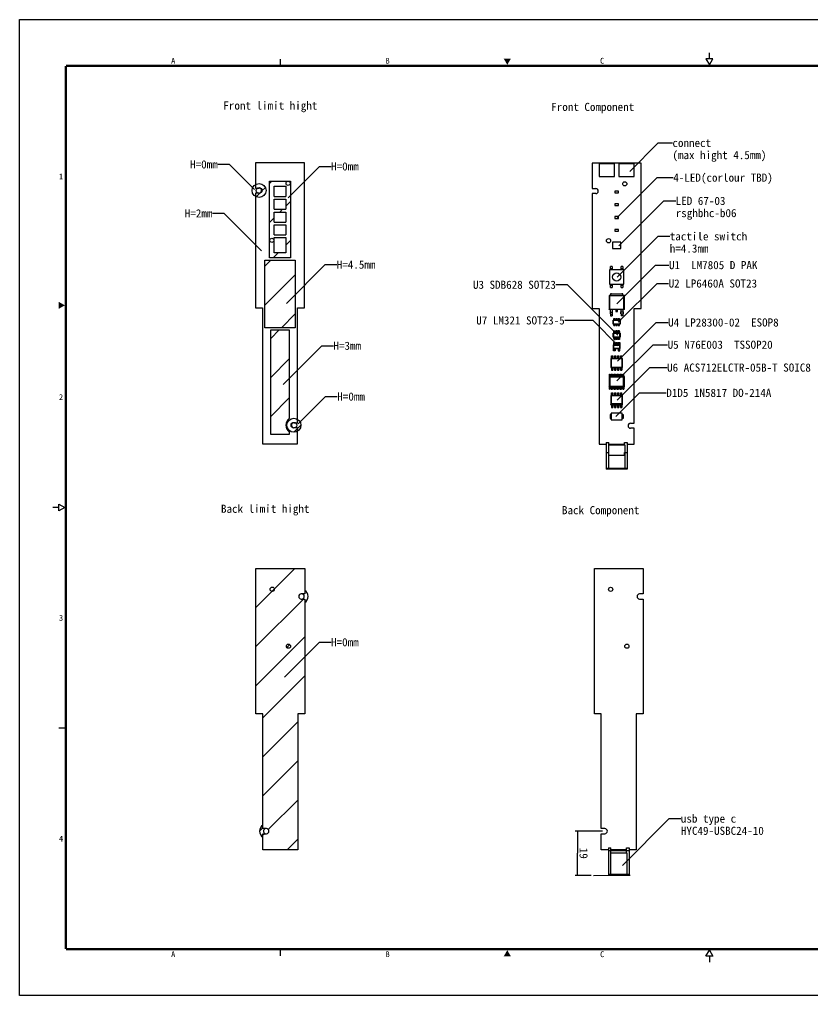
# Model space of a CAD drawing. Header units: millimetres. Extents: x 0 to 594, y 0 to 420.
# Drawn here: x 0 to 341.4, y 0 to 420 of the extents above; entities that cross this region are included whole.
import ezdxf

# ---------------------------------------------------------------- set-up
doc = ezdxf.new("R2010")
doc.units = ezdxf.units.MM
doc.header["$LTSCALE"] = 32.67
doc.layers.get('0').update_dxf_attribs({"linetype": 'CONTINUOUS'})
doc.dimstyles.new('DIMSTYLE_1', dxfattribs={"dimtxt": 3.5, "dimasz": 1.5, "dimexe": 1, "dimexo": 1, "dimgap": 0.875, "dimtad": 1, "dimdec": 1, "dimdsep": 46, "dimtxsty": 'STANDARD', "dimblk": '_FILLED', "dimblk1": '_FILLED', "dimblk2": '_FILLED', "dimcen": 0.09, "dimadec": 0, "dimazin": 0, "dimtp": 0.01, "dimtm": 0.01, "dimtfac": 1, "dimtdec": 1, "dimtofl": 0, "dimtmove": 0, "dimatfit": 3, "dimldrblk": '_FILLED', "dimfxl": 1, "dimtolj": 1, "dimarcsym": 0})
doc.dimstyles.get("Standard").update_dxf_attribs({"dimtxt": 3.5, "dimasz": 1.5, "dimexe": 1, "dimexo": 1, "dimtad": 1, "dimdsep": 46, "dimtxsty": 'STANDARD', "dimblk": '_FILLED', "dimblk1": '_FILLED', "dimblk2": '_FILLED', "dimcen": 0.09, "dimadec": 0, "dimazin": 0, "dimtol": 1, "dimtp": 0.01, "dimtm": 0.01, "dimtfac": 1, "dimtofl": 0, "dimtmove": 0, "dimatfit": 3, "dimldrblk": '_FILLED', "dimfxl": 1, "dimtolj": 1, "dimarcsym": 0})

# ---------------------------------------------------------------- blocks, each defined once
blk = doc.blocks.new('_FILLED')
at = {"color": 0, "linetype": 'BYBLOCK'}
blk.add_solid([(0, 0), (-1, 0.17), (-1, -0.17)], dxfattribs=at)
blk = doc.blocks.new('*D0')
at = {"color": 2, "linetype": 'CONTINUOUS'}
for p, q in [((250.98, 70.7), (239.23, 70.69)), ((240.23, 70.69), (240.24, 61.19)), ((240.26, 51.69), (240.24, 61.19)), ((246.06, 51.69), (239.26, 51.68))]:
    blk.add_line(p, q, dxfattribs=at)
at = {"color": 2, "linetype": 'CONTINUOUS', "xscale": 1.5, "yscale": 1.5, "zscale": 1.5}
for p, rotation in [((240.23, 70.69), 90.0653315333), ((240.26, 51.69), 270.0653315333)]:
    blk.add_blockref('_FILLED', p, dxfattribs=dict(at, rotation=rotation))
at = {"color": 2, "linetype": 'CONTINUOUS', "insert": (244.62, 61.19), "char_height": 3.5, "width": 7, "attachment_point": 2, "rotation": 270.0653, "line_spacing_factor": 0.9}
blk.add_mtext('19', dxfattribs=at)

msp = doc.modelspace()

# ---------------------------------------------------------------- linework, layer by layer
at = {"color": 9, "linetype": 'CONTINUOUS'}
for p, q in [((0, 0), (0, 420)), ((0, 420), (594, 420)), ((594, 0), (0, 0))]:
    msp.add_line(p, q, dxfattribs=at)
at = {"color": 7, "linetype": 'CONTINUOUS'}
for p, q in [((297, 403.098), (297, 405.696)), ((295.5, 403.098), (297, 400.5)), ((298.5, 403.098), (295.5, 403.098)), ((297, 400.5), (298.5, 403.098)), ((101.637, 358.39), (101.637, 347.49)), ((122.637, 358.39), (101.637, 358.39)), ((122.637, 295.89), (122.637, 358.39)), ((246.592, 358.193), (246.592, 347.293)), ((267.592, 358.193), (246.592, 358.193)), ((249.592, 357.943), (249.592, 352.443)), ((256.192, 357.943), (249.592, 357.943)), ((256.192, 352.443), (256.192, 357.943)), ((257.992, 357.943), (257.992, 352.443)), ((264.592, 357.943), (257.992, 357.943)), ((264.592, 352.443), (264.592, 357.943)), ((267.592, 295.693), (267.592, 358.193)), ((249.592, 352.443), (256.192, 352.443)), ((257.992, 352.443), (264.592, 352.443)), ((101.637, 347.49), (103.137, 347.49)), ((101.637, 345.29), (101.637, 295.89)), ((103.137, 345.29), (101.637, 345.29)), ((246.592, 347.293), (248.092, 347.293)), ((246.592, 345.093), (246.592, 295.693)), ((248.092, 345.093), (246.592, 345.093)), ((256.292, 346.193), (256.292, 345.393)), ((257.892, 346.193), (256.292, 346.193)), ((256.292, 345.393), (257.892, 345.393)), ((257.892, 345.393), (257.892, 346.193)), ((256.292, 340.693), (256.292, 339.893)), ((257.892, 340.693), (256.292, 340.693)), ((257.892, 339.893), (257.892, 340.693)), ((256.292, 339.893), (257.892, 339.893)), ((256.292, 335.193), (256.292, 334.393)), ((257.892, 335.193), (256.292, 335.193)), ((256.292, 334.393), (257.892, 334.393)), ((257.892, 334.393), (257.892, 335.193)), ((256.292, 329.693), (256.292, 328.893)), ((257.892, 329.693), (256.292, 329.693)), ((256.292, 328.893), (257.892, 328.893)), ((257.892, 328.893), (257.892, 329.693)), ((255.342, 324.193), (255.342, 321.393)), ((258.842, 324.193), (255.342, 324.193)), ((258.842, 321.393), (258.842, 324.193)), ((255.342, 321.393), (258.842, 321.393)), ((254.067, 312.218), (254.067, 306.168)), ((260.117, 312.218), (254.067, 312.218)), ((254.442, 312.218), (254.442, 313.768)), ((255.142, 313.768), (254.442, 313.768)), ((255.142, 312.768), (254.442, 312.768)), ((255.142, 313.768), (255.142, 312.218)), ((259.042, 312.218), (259.042, 313.768)), ((259.742, 313.768), (259.042, 313.768)), ((259.742, 312.768), (259.042, 312.768)), ((259.742, 313.768), (259.742, 312.218)), ((260.117, 306.168), (260.117, 312.218)), ((254.067, 306.168), (260.117, 306.168)), ((254.442, 304.618), (254.442, 306.168)), ((254.442, 305.618), (255.142, 305.618)), ((254.442, 304.618), (255.142, 304.618)), ((255.142, 306.168), (255.142, 304.618)), ((259.042, 304.618), (259.042, 306.168)), ((259.042, 305.618), (259.742, 305.618)), ((259.042, 304.618), (259.742, 304.618)), ((259.742, 306.168), (259.742, 304.618)), ((253.792, 301.243), (253.792, 295.293)), ((253.992, 301.093), (253.792, 301.243)), ((254.422, 301.243), (253.792, 301.243)), ((253.992, 301.093), (253.992, 295.293)), ((260.192, 301.093), (253.992, 301.093)), ((254.422, 301.943), (254.422, 301.211)), ((254.922, 301.943), (254.422, 301.943)), ((254.422, 301.211), (259.762, 301.211)), ((254.922, 301.843), (254.922, 301.943)), ((259.262, 301.843), (254.922, 301.843)), ((259.262, 301.943), (259.262, 301.843)), ((259.762, 301.943), (259.262, 301.943)), ((259.762, 301.211), (259.762, 301.943)), ((260.392, 301.243), (259.762, 301.243)), ((260.392, 301.243), (260.192, 301.093)), ((260.192, 295.293), (260.192, 301.093)), ((260.392, 295.293), (260.392, 301.243)), ((101.637, 295.89), (104.637, 295.89)), ((104.637, 295.89), (104.637, 237.39)), ((119.637, 295.89), (122.637, 295.89)), ((119.637, 246.49), (119.637, 295.89)), ((246.592, 295.693), (249.592, 295.693)), ((249.592, 295.693), (249.592, 237.193)), ((253.881, 295.143), (253.792, 295.293)), ((253.992, 295.293), (253.881, 295.143)), ((254.412, 295.143), (253.881, 295.143)), ((253.992, 295.293), (260.192, 295.293)), ((254.312, 294.274), (254.312, 293.306)), ((254.412, 294.274), (254.312, 294.274)), ((254.412, 294.051), (254.312, 294.051)), ((254.412, 294.051), (254.412, 295.202)), ((255.172, 295.202), (254.412, 295.202)), ((254.412, 294.123), (255.172, 294.123)), ((255.172, 295.202), (255.172, 294.051)), ((256.712, 295.143), (255.172, 295.143)), ((255.172, 294.274), (255.272, 294.274)), ((255.172, 294.051), (255.272, 294.051)), ((255.272, 293.306), (255.272, 294.274)), ((256.712, 295.202), (256.712, 294.343)), ((256.712, 295.202), (257.472, 295.202)), ((256.712, 294.343), (257.472, 294.343)), ((257.472, 294.343), (257.472, 295.202)), ((259.012, 295.143), (257.472, 295.143)), ((258.912, 293.306), (258.912, 294.274)), ((259.012, 294.274), (258.912, 294.274)), ((259.012, 294.051), (258.912, 294.051)), ((259.012, 294.051), (259.012, 295.202)), ((259.012, 295.202), (259.772, 295.202)), ((259.772, 294.123), (259.012, 294.123)), ((259.772, 295.202), (259.772, 294.051)), ((260.303, 295.143), (259.772, 295.143)), ((259.772, 294.274), (259.872, 294.274)), ((259.772, 294.051), (259.872, 294.051)), ((259.872, 294.274), (259.872, 293.306)), ((260.303, 295.143), (260.192, 295.293)), ((260.392, 295.293), (260.303, 295.143)), ((264.592, 246.293), (264.592, 295.693)), ((264.592, 295.693), (267.592, 295.693)), ((254.412, 293.306), (254.312, 293.306)), ((254.412, 293.306), (254.412, 292.443)), ((254.412, 293.233), (255.172, 293.233)), ((254.412, 292.443), (255.172, 292.443)), ((255.172, 293.306), (255.172, 292.443)), ((255.172, 293.306), (255.272, 293.306)), ((255.582, 288.963), (255.582, 290.663)), ((255.582, 290.663), (255.892, 290.663)), ((255.582, 290.663), (255.632, 290.613)), ((255.632, 290.613), (255.632, 289.013)), ((258.552, 290.613), (255.632, 290.613)), ((255.892, 290.643), (255.892, 291.293)), ((255.892, 291.293), (256.392, 291.293)), ((255.892, 291.092), (256.392, 291.092)), ((255.892, 291.007), (256.392, 291.007)), ((256.392, 290.971), (255.892, 290.971)), ((256.392, 290.672), (255.892, 290.672)), ((255.892, 290.643), (256.392, 290.643)), ((256.392, 291.293), (256.392, 290.643)), ((256.392, 290.663), (256.842, 290.663)), ((256.842, 290.643), (256.842, 291.293)), ((256.842, 291.293), (257.342, 291.293)), ((256.842, 291.092), (257.342, 291.092)), ((256.842, 291.007), (257.342, 291.007)), ((257.342, 290.971), (256.842, 290.971)), ((257.342, 290.672), (256.842, 290.672)), ((256.842, 290.643), (257.342, 290.643)), ((257.342, 291.293), (257.342, 290.643)), ((257.342, 290.663), (257.792, 290.663)), ((257.792, 290.643), (257.792, 291.293)), ((257.792, 291.293), (258.292, 291.293)), ((257.792, 291.092), (258.292, 291.092)), ((257.792, 291.007), (258.292, 291.007)), ((258.292, 290.971), (257.792, 290.971)), ((258.292, 290.672), (257.792, 290.672)), ((257.792, 290.643), (258.292, 290.643)), ((258.292, 291.293), (258.292, 290.643)), ((258.292, 290.663), (258.602, 290.663)), ((258.602, 290.663), (258.552, 290.613)), ((258.552, 289.013), (258.552, 290.613)), ((258.602, 290.663), (258.602, 288.963)), ((259.012, 293.306), (258.912, 293.306)), ((259.012, 293.306), (259.012, 292.443)), ((259.772, 293.233), (259.012, 293.233)), ((259.772, 292.443), (259.012, 292.443)), ((259.772, 293.306), (259.772, 292.443)), ((259.772, 293.306), (259.872, 293.306)), ((255.582, 288.963), (255.632, 289.013)), ((255.892, 288.963), (255.582, 288.963)), ((255.632, 289.013), (258.552, 289.013)), ((255.892, 288.333), (255.892, 288.983)), ((255.892, 288.983), (256.392, 288.983)), ((255.892, 288.954), (256.392, 288.954)), ((255.892, 288.656), (256.392, 288.656)), ((256.392, 288.62), (255.892, 288.62)), ((256.392, 288.534), (255.892, 288.534)), ((255.892, 288.333), (256.392, 288.333)), ((255.892, 285.026), (255.892, 285.693)), ((255.892, 285.693), (256.392, 285.693)), ((256.392, 288.333), (256.392, 288.983)), ((256.842, 288.963), (256.392, 288.963)), ((256.392, 285.693), (256.392, 285.026)), ((256.842, 288.333), (256.842, 288.983)), ((256.842, 288.983), (257.342, 288.983)), ((256.842, 288.954), (257.342, 288.954)), ((256.842, 288.656), (257.342, 288.656)), ((257.342, 288.62), (256.842, 288.62)), ((257.342, 288.534), (256.842, 288.534)), ((256.842, 288.333), (257.342, 288.333)), ((256.842, 285.026), (256.842, 285.693)), ((256.842, 285.693), (257.342, 285.693)), ((257.342, 288.333), (257.342, 288.983)), ((257.792, 288.963), (257.342, 288.963)), ((257.342, 285.693), (257.342, 285.026)), ((257.792, 288.333), (257.792, 288.983)), ((257.792, 288.983), (258.292, 288.983)), ((257.792, 288.954), (258.292, 288.954)), ((257.792, 288.656), (258.292, 288.656)), ((258.292, 288.62), (257.792, 288.62)), ((258.292, 288.534), (257.792, 288.534)), ((257.792, 288.333), (258.292, 288.333)), ((257.792, 285.693), (258.292, 285.693)), ((257.792, 285.026), (257.792, 285.693)), ((258.292, 288.333), (258.292, 288.983)), ((258.602, 288.963), (258.292, 288.963)), ((258.292, 285.693), (258.292, 285.026)), ((258.602, 288.963), (258.552, 289.013)), ((255.592, 283.393), (255.592, 284.993)), ((255.592, 284.993), (255.635, 284.951)), ((255.592, 283.393), (255.635, 283.435)), ((255.635, 284.951), (255.635, 283.435)), ((255.635, 284.951), (255.734, 284.901)), ((255.734, 283.485), (255.635, 283.435)), ((255.642, 285.043), (255.892, 285.043)), ((255.642, 285.043), (255.684, 285.001)), ((255.642, 283.343), (255.684, 283.386)), ((255.892, 283.343), (255.642, 283.343)), ((258.5, 285.001), (255.684, 285.001)), ((255.734, 284.901), (255.684, 285.001)), ((255.684, 283.386), (255.734, 283.485)), ((255.684, 283.386), (258.5, 283.386)), ((255.734, 284.901), (255.734, 283.485)), ((258.45, 284.901), (255.734, 284.901)), ((255.734, 283.485), (258.45, 283.485)), ((255.892, 285.473), (256.392, 285.473)), ((255.892, 285.388), (256.392, 285.388)), ((256.392, 285.35), (255.892, 285.35)), ((256.392, 285.051), (255.892, 285.051)), ((255.892, 285.026), (256.392, 285.026)), ((255.892, 283.36), (256.392, 283.36)), ((255.892, 282.693), (255.892, 283.36)), ((255.892, 283.335), (256.392, 283.335)), ((255.892, 283.036), (256.392, 283.036)), ((256.392, 282.999), (255.892, 282.999)), ((256.392, 282.913), (255.892, 282.913)), ((255.892, 282.693), (256.392, 282.693)), ((256.392, 285.043), (256.842, 285.043)), ((256.392, 282.693), (256.392, 283.36)), ((256.842, 283.343), (256.392, 283.343)), ((256.842, 285.473), (257.342, 285.473)), ((256.842, 285.388), (257.342, 285.388)), ((257.342, 285.35), (256.842, 285.35)), ((257.342, 285.051), (256.842, 285.051)), ((256.842, 285.026), (257.342, 285.026)), ((256.842, 283.36), (257.342, 283.36)), ((256.842, 282.693), (256.842, 283.36)), ((256.842, 283.335), (257.342, 283.335)), ((256.842, 283.036), (257.342, 283.036)), ((257.342, 282.999), (256.842, 282.999)), ((257.342, 282.913), (256.842, 282.913)), ((256.842, 282.693), (257.342, 282.693)), ((257.342, 285.043), (257.792, 285.043)), ((257.342, 282.693), (257.342, 283.36)), ((257.792, 283.343), (257.342, 283.343)), ((257.792, 285.473), (258.292, 285.473)), ((257.792, 285.388), (258.292, 285.388)), ((258.292, 285.35), (257.792, 285.35)), ((258.292, 285.051), (257.792, 285.051)), ((257.792, 285.026), (258.292, 285.026)), ((257.792, 283.36), (258.292, 283.36)), ((257.792, 282.693), (257.792, 283.36)), ((257.792, 283.335), (258.292, 283.335)), ((257.792, 283.036), (258.292, 283.036)), ((258.292, 282.999), (257.792, 282.999)), ((258.292, 282.913), (257.792, 282.913)), ((257.792, 282.693), (258.292, 282.693)), ((258.292, 285.043), (258.542, 285.043)), ((258.292, 282.693), (258.292, 283.36)), ((258.542, 283.343), (258.292, 283.343)), ((258.5, 285.001), (258.45, 284.901)), ((258.45, 284.901), (258.55, 284.951)), ((258.45, 283.485), (258.45, 284.901)), ((258.55, 283.435), (258.45, 283.485)), ((258.45, 283.485), (258.5, 283.386)), ((258.542, 285.043), (258.5, 285.001)), ((258.542, 283.343), (258.5, 283.386)), ((258.592, 284.993), (258.55, 284.951)), ((258.55, 283.435), (258.55, 284.951)), ((258.592, 283.393), (258.55, 283.435)), ((258.592, 284.993), (258.592, 283.393)), ((255.632, 279.895), (255.668, 279.858)), ((255.632, 279.893), (255.632, 278.493)), ((255.632, 278.492), (255.668, 278.528)), ((255.668, 279.858), (258.516, 279.858)), ((255.668, 279.858), (255.668, 278.528)), ((255.668, 278.528), (258.516, 278.528)), ((255.731, 279.993), (255.767, 279.957)), ((255.731, 278.393), (255.767, 278.429)), ((258.452, 279.993), (255.732, 279.993)), ((255.732, 278.393), (258.452, 278.393)), ((258.417, 279.957), (255.767, 279.957)), ((255.767, 278.429), (255.767, 279.957)), ((255.767, 278.429), (258.417, 278.429)), ((255.926, 280.628), (256.358, 280.628)), ((255.926, 279.993), (255.926, 280.628)), ((255.926, 280.316), (256.358, 280.316)), ((256.358, 280.23), (255.926, 280.23)), ((255.926, 277.758), (255.926, 278.393)), ((255.926, 278.156), (256.358, 278.156)), ((256.358, 278.07), (255.926, 278.07)), ((255.926, 277.758), (256.358, 277.758)), ((256.358, 280.628), (256.358, 279.993)), ((256.358, 277.758), (256.358, 278.393)), ((256.876, 280.628), (257.308, 280.628)), ((256.876, 279.993), (256.876, 280.628)), ((256.876, 280.316), (257.308, 280.316)), ((257.308, 280.23), (256.876, 280.23)), ((257.308, 280.628), (257.308, 279.993)), ((257.826, 280.628), (258.258, 280.628)), ((257.826, 279.993), (257.826, 280.628)), ((257.826, 280.316), (258.258, 280.316)), ((258.258, 280.23), (257.826, 280.23)), ((257.826, 277.758), (257.826, 278.393)), ((257.826, 278.156), (258.258, 278.156)), ((258.258, 278.07), (257.826, 278.07)), ((257.826, 277.758), (258.258, 277.758)), ((258.258, 280.628), (258.258, 279.993)), ((258.258, 277.758), (258.258, 278.393)), ((258.454, 279.993), (258.417, 279.957)), ((258.417, 278.429), (258.417, 279.957)), ((258.454, 278.393), (258.417, 278.429)), ((258.552, 279.895), (258.516, 279.858)), ((258.516, 278.528), (258.516, 279.858)), ((258.552, 278.492), (258.516, 278.528)), ((258.552, 278.493), (258.552, 279.893)), ((254.592, 274.193), (259.592, 274.193)), ((254.592, 274.193), (254.792, 273.993)), ((254.592, 274.193), (254.592, 270.193)), ((259.392, 273.993), (254.792, 273.993)), ((254.792, 273.993), (254.792, 270.393)), ((254.927, 275.293), (255.437, 275.293)), ((254.927, 274.193), (254.927, 275.293)), ((254.927, 274.821), (255.437, 274.821)), ((254.927, 274.706), (255.437, 274.706)), ((255.437, 274.193), (255.437, 275.293)), ((256.197, 275.293), (256.707, 275.293)), ((256.197, 274.193), (256.197, 275.293)), ((256.197, 274.821), (256.707, 274.821)), ((256.197, 274.706), (256.707, 274.706)), ((256.707, 274.193), (256.707, 275.293)), ((257.477, 275.293), (257.987, 275.293)), ((257.477, 274.193), (257.477, 275.293)), ((257.477, 274.821), (257.987, 274.821)), ((257.477, 274.706), (257.987, 274.706)), ((257.987, 274.193), (257.987, 275.293)), ((258.747, 275.293), (259.257, 275.293)), ((258.747, 274.193), (258.747, 275.293)), ((258.747, 274.821), (259.257, 274.821)), ((258.747, 274.706), (259.257, 274.706)), ((259.257, 274.193), (259.257, 275.293)), ((259.592, 274.193), (259.392, 273.993)), ((259.392, 270.393), (259.392, 273.993)), ((259.592, 270.193), (259.592, 274.193)), ((254.592, 270.193), (254.792, 270.393)), ((254.592, 270.193), (259.592, 270.193)), ((254.792, 270.393), (259.392, 270.393)), ((254.927, 270.193), (254.927, 269.093)), ((254.927, 269.68), (255.437, 269.68)), ((254.927, 269.565), (255.437, 269.565)), ((254.927, 269.093), (255.437, 269.093)), ((255.437, 270.193), (255.437, 269.093)), ((256.197, 270.193), (256.197, 269.093)), ((256.197, 269.68), (256.707, 269.68)), ((256.197, 269.565), (256.707, 269.565)), ((256.197, 269.093), (256.707, 269.093)), ((256.707, 270.193), (256.707, 269.093)), ((257.477, 270.193), (257.477, 269.093)), ((257.477, 269.68), (257.987, 269.68)), ((257.477, 269.565), (257.987, 269.565)), ((257.477, 269.093), (257.987, 269.093)), ((257.987, 270.193), (257.987, 269.093)), ((258.747, 270.193), (258.747, 269.093)), ((258.747, 269.68), (259.257, 269.68)), ((258.747, 269.565), (259.257, 269.565)), ((258.747, 269.093), (259.257, 269.093)), ((259.257, 270.193), (259.257, 269.093)), ((259.592, 270.193), (259.392, 270.393)), ((253.792, 266.343), (253.792, 262.043)), ((253.892, 266.443), (260.292, 266.443)), ((253.893, 266.442), (253.892, 266.443)), ((253.901, 266.429), (253.893, 266.442)), ((253.978, 266.315), (253.901, 266.429)), ((254.022, 267.393), (254.322, 267.393)), ((254.022, 266.443), (254.022, 267.393)), ((254.322, 266.963), (254.022, 266.963)), ((254.322, 266.877), (254.022, 266.877)), ((254.022, 266.851), (254.322, 266.851)), ((254.022, 266.552), (254.322, 266.552)), ((260.092, 266.143), (254.092, 266.143)), ((254.092, 266.143), (254.092, 262.243)), ((254.322, 266.443), (254.322, 267.393)), ((254.672, 267.393), (254.972, 267.393)), ((254.672, 266.443), (254.672, 267.393)), ((254.972, 266.963), (254.672, 266.963)), ((254.972, 266.877), (254.672, 266.877)), ((254.672, 266.851), (254.972, 266.851)), ((254.672, 266.552), (254.972, 266.552)), ((254.972, 266.443), (254.972, 267.393)), ((255.322, 267.393), (255.622, 267.393)), ((255.322, 266.443), (255.322, 267.393)), ((255.622, 266.963), (255.322, 266.963)), ((255.622, 266.877), (255.322, 266.877)), ((255.322, 266.851), (255.622, 266.851)), ((255.322, 266.552), (255.622, 266.552)), ((255.622, 266.443), (255.622, 267.393)), ((255.972, 267.393), (256.272, 267.393)), ((255.972, 266.443), (255.972, 267.393)), ((256.272, 266.963), (255.972, 266.963)), ((256.272, 266.877), (255.972, 266.877)), ((255.972, 266.851), (256.272, 266.851)), ((255.972, 266.552), (256.272, 266.552)), ((256.272, 266.443), (256.272, 267.393)), ((256.622, 267.393), (256.922, 267.393)), ((256.622, 266.443), (256.622, 267.393)), ((256.922, 266.963), (256.622, 266.963)), ((256.922, 266.877), (256.622, 266.877)), ((256.622, 266.851), (256.922, 266.851)), ((256.622, 266.552), (256.922, 266.552)), ((256.922, 266.443), (256.922, 267.393)), ((257.272, 267.393), (257.572, 267.393)), ((257.272, 266.443), (257.272, 267.393)), ((257.572, 266.963), (257.272, 266.963)), ((257.572, 266.877), (257.272, 266.877)), ((257.272, 266.851), (257.572, 266.851)), ((257.272, 266.552), (257.572, 266.552)), ((257.572, 266.443), (257.572, 267.393)), ((257.922, 267.393), (258.222, 267.393)), ((257.922, 266.443), (257.922, 267.393)), ((258.222, 266.963), (257.922, 266.963)), ((258.222, 266.877), (257.922, 266.877)), ((257.922, 266.851), (258.222, 266.851)), ((257.922, 266.552), (258.222, 266.552)), ((258.222, 266.443), (258.222, 267.393)), ((258.572, 267.393), (258.872, 267.393)), ((258.572, 266.443), (258.572, 267.393)), ((258.872, 266.963), (258.572, 266.963)), ((258.872, 266.877), (258.572, 266.877)), ((258.572, 266.851), (258.872, 266.851)), ((258.572, 266.552), (258.872, 266.552)), ((258.872, 266.443), (258.872, 267.393)), ((259.222, 267.393), (259.522, 267.393)), ((259.222, 266.443), (259.222, 267.393)), ((259.522, 266.963), (259.222, 266.963)), ((259.522, 266.877), (259.222, 266.877)), ((259.222, 266.851), (259.522, 266.851)), ((259.222, 266.552), (259.522, 266.552)), ((259.522, 266.443), (259.522, 267.393)), ((259.872, 267.393), (260.172, 267.393)), ((259.872, 266.443), (259.872, 267.393)), ((260.172, 266.963), (259.872, 266.963)), ((260.172, 266.877), (259.872, 266.877)), ((259.872, 266.851), (260.172, 266.851)), ((259.872, 266.552), (260.172, 266.552)), ((260.092, 262.243), (260.092, 266.143)), ((260.172, 266.443), (260.172, 267.393)), ((260.264, 266.258), (260.378, 266.334)), ((260.378, 266.334), (260.391, 266.342)), ((260.391, 266.342), (260.392, 266.343)), ((260.392, 262.043), (260.392, 266.343)), ((253.794, 262.044), (253.792, 262.043)), ((253.806, 262.052), (253.794, 262.044)), ((253.921, 262.129), (253.806, 262.052)), ((253.892, 261.943), (260.292, 261.943)), ((254.022, 260.993), (254.022, 261.943)), ((254.322, 261.834), (254.022, 261.834)), ((254.322, 261.535), (254.022, 261.535)), ((254.022, 261.509), (254.322, 261.509)), ((254.022, 261.424), (254.322, 261.424)), ((254.022, 260.993), (254.322, 260.993)), ((254.092, 262.243), (260.092, 262.243)), ((254.322, 261.943), (254.322, 260.993)), ((254.672, 260.993), (254.672, 261.943)), ((254.972, 261.834), (254.672, 261.834)), ((254.972, 261.535), (254.672, 261.535)), ((254.672, 261.509), (254.972, 261.509)), ((254.672, 261.424), (254.972, 261.424)), ((254.672, 260.993), (254.972, 260.993)), ((254.972, 261.943), (254.972, 260.993)), ((255.322, 260.993), (255.322, 261.943)), ((255.622, 261.834), (255.322, 261.834)), ((255.622, 261.535), (255.322, 261.535)), ((255.322, 261.509), (255.622, 261.509)), ((255.322, 261.424), (255.622, 261.424)), ((255.322, 260.993), (255.622, 260.993)), ((255.622, 261.943), (255.622, 260.993)), ((255.972, 260.993), (255.972, 261.943)), ((256.272, 261.834), (255.972, 261.834)), ((256.272, 261.535), (255.972, 261.535)), ((255.972, 261.509), (256.272, 261.509)), ((255.972, 261.424), (256.272, 261.424)), ((255.972, 260.993), (256.272, 260.993)), ((256.272, 261.943), (256.272, 260.993)), ((256.622, 260.993), (256.622, 261.943)), ((256.922, 261.834), (256.622, 261.834)), ((256.922, 261.535), (256.622, 261.535)), ((256.622, 261.509), (256.922, 261.509)), ((256.622, 261.424), (256.922, 261.424)), ((256.622, 260.993), (256.922, 260.993)), ((256.922, 261.943), (256.922, 260.993)), ((257.272, 260.993), (257.272, 261.943)), ((257.572, 261.834), (257.272, 261.834)), ((257.572, 261.535), (257.272, 261.535)), ((257.272, 261.509), (257.572, 261.509)), ((257.272, 261.424), (257.572, 261.424)), ((257.272, 260.993), (257.572, 260.993)), ((257.572, 261.943), (257.572, 260.993)), ((257.922, 260.993), (257.922, 261.943)), ((258.222, 261.834), (257.922, 261.834)), ((258.222, 261.535), (257.922, 261.535)), ((257.922, 261.509), (258.222, 261.509)), ((257.922, 261.424), (258.222, 261.424)), ((257.922, 260.993), (258.222, 260.993)), ((258.222, 261.943), (258.222, 260.993)), ((258.572, 260.993), (258.572, 261.943)), ((258.872, 261.834), (258.572, 261.834)), ((258.872, 261.535), (258.572, 261.535)), ((258.572, 261.509), (258.872, 261.509)), ((258.572, 261.424), (258.872, 261.424)), ((258.572, 260.993), (258.872, 260.993)), ((258.872, 261.943), (258.872, 260.993)), ((259.222, 260.993), (259.222, 261.943)), ((259.522, 261.834), (259.222, 261.834)), ((259.522, 261.535), (259.222, 261.535)), ((259.222, 261.509), (259.522, 261.509)), ((259.222, 261.424), (259.522, 261.424)), ((259.222, 260.993), (259.522, 260.993)), ((259.522, 261.943), (259.522, 260.993)), ((259.872, 260.993), (259.872, 261.943)), ((260.172, 261.834), (259.872, 261.834)), ((260.172, 261.535), (259.872, 261.535)), ((259.872, 261.509), (260.172, 261.509)), ((259.872, 261.424), (260.172, 261.424)), ((259.872, 260.993), (260.172, 260.993)), ((260.172, 261.943), (260.172, 260.993)), ((260.207, 262.071), (260.283, 261.957)), ((260.283, 261.957), (260.291, 261.945)), ((260.291, 261.945), (260.292, 261.943)), ((254.592, 258.193), (259.592, 258.193)), ((254.592, 258.193), (254.792, 257.993)), ((254.592, 258.193), (254.592, 254.193)), ((259.392, 257.993), (254.792, 257.993)), ((254.792, 257.993), (254.792, 254.693)), ((254.927, 259.293), (255.437, 259.293)), ((254.927, 258.193), (254.927, 259.293)), ((254.927, 258.727), (255.437, 258.727)), ((254.927, 258.604), (255.437, 258.604)), ((255.437, 258.193), (255.437, 259.293)), ((256.197, 259.293), (256.707, 259.293)), ((256.197, 258.193), (256.197, 259.293)), ((256.197, 258.727), (256.707, 258.727)), ((256.197, 258.604), (256.707, 258.604)), ((256.707, 258.193), (256.707, 259.293)), ((257.477, 259.293), (257.987, 259.293)), ((257.477, 258.193), (257.477, 259.293)), ((257.477, 258.727), (257.987, 258.727)), ((257.477, 258.604), (257.987, 258.604)), ((257.987, 258.193), (257.987, 259.293)), ((258.747, 259.293), (259.257, 259.293)), ((258.747, 258.193), (258.747, 259.293)), ((258.747, 258.727), (259.257, 258.727)), ((258.747, 258.604), (259.257, 258.604)), ((259.257, 258.193), (259.257, 259.293)), ((259.592, 258.193), (259.392, 257.993)), ((259.392, 254.693), (259.392, 257.993)), ((259.592, 254.193), (259.592, 258.193)), ((254.592, 254.193), (259.592, 254.193)), ((254.649, 254.193), (254.792, 254.693)), ((254.792, 254.693), (259.392, 254.693)), ((254.927, 254.193), (254.927, 253.093)), ((254.927, 253.782), (255.437, 253.782)), ((254.927, 253.66), (255.437, 253.66)), ((254.927, 253.093), (255.437, 253.093)), ((255.437, 254.193), (255.437, 253.093)), ((256.197, 254.193), (256.197, 253.093)), ((256.197, 253.782), (256.707, 253.782)), ((256.197, 253.66), (256.707, 253.66)), ((256.197, 253.093), (256.707, 253.093)), ((256.707, 254.193), (256.707, 253.093)), ((257.477, 254.193), (257.477, 253.093)), ((257.477, 253.782), (257.987, 253.782)), ((257.477, 253.66), (257.987, 253.66)), ((257.477, 253.093), (257.987, 253.093)), ((257.987, 254.193), (257.987, 253.093)), ((258.747, 254.193), (258.747, 253.093)), ((258.747, 253.782), (259.257, 253.782)), ((258.747, 253.66), (259.257, 253.66)), ((258.747, 253.093), (259.257, 253.093)), ((259.257, 254.193), (259.257, 253.093)), ((259.535, 254.193), (259.392, 254.693)), ((254.452, 249.943), (254.794, 249.943)), ((254.452, 249.943), (254.452, 248.443)), ((254.452, 248.443), (254.794, 248.443)), ((259.391, 250.641), (254.794, 250.641)), ((254.794, 250.641), (254.794, 247.745)), ((259.391, 247.745), (259.391, 250.641)), ((259.732, 249.943), (259.391, 249.943)), ((259.732, 248.443), (259.391, 248.443)), ((259.732, 249.943), (259.732, 248.443)), ((118.137, 246.49), (119.637, 246.49)), ((119.637, 244.29), (118.137, 244.29)), ((119.637, 237.39), (119.637, 244.29)), ((254.794, 247.745), (259.391, 247.745)), ((263.092, 246.293), (264.592, 246.293)), ((264.592, 244.093), (263.092, 244.093)), ((264.592, 237.193), (264.592, 244.093)), ((104.637, 237.39), (119.637, 237.39)), ((249.592, 237.193), (252.622, 237.193)), ((252.622, 237.993), (253.692, 237.993)), ((252.622, 237.993), (252.622, 226.443)), ((253.622, 236.943), (260.562, 236.943)), ((253.622, 236.943), (253.622, 226.443)), ((253.692, 236.943), (253.692, 237.993)), ((253.692, 237.193), (260.492, 237.193)), ((260.492, 237.993), (261.562, 237.993)), ((260.492, 236.943), (260.492, 237.993)), ((260.562, 236.943), (260.562, 226.443)), ((261.562, 237.993), (261.562, 226.443)), ((261.562, 237.193), (264.592, 237.193)), ((252.622, 233.623), (253.692, 233.623)), ((253.622, 232.573), (260.562, 232.573)), ((253.692, 232.573), (253.692, 233.623)), ((260.492, 233.623), (261.562, 233.623)), ((260.492, 232.573), (260.492, 233.623)), ((261.562, 226.813), (252.622, 226.813)), ((261.562, 226.443), (252.622, 226.443)), ((16.902, 210), (14.304, 210)), ((16.902, 208.5), (16.902, 211.5)), ((16.902, 211.5), (19.5, 210)), ((19.5, 210), (16.902, 208.5)), ((247.484, 121.201), (247.484, 183.701)), ((247.484, 183.701), (268.484, 183.701)), ((268.484, 183.701), (268.484, 172.801)), ((268.484, 172.801), (266.984, 172.801)), ((266.984, 170.601), (268.484, 170.601)), ((268.484, 170.601), (268.484, 121.201)), ((250.484, 121.201), (247.484, 121.201)), ((250.484, 71.801), (250.484, 121.201)), ((265.484, 121.201), (265.484, 62.701)), ((268.484, 121.201), (265.484, 121.201)), ((251.984, 71.801), (250.484, 71.801)), ((250.484, 69.601), (251.984, 69.601)), ((250.484, 62.701), (250.484, 69.601)), ((253.514, 63.501), (254.584, 63.501)), ((253.514, 63.501), (253.514, 51.951)), ((254.584, 62.451), (254.584, 63.501)), ((261.384, 63.501), (262.454, 63.501)), ((261.384, 62.451), (261.384, 63.501)), ((262.454, 63.501), (262.454, 51.951)), ((253.514, 62.701), (250.484, 62.701)), ((253.514, 62.401), (254.584, 62.401)), ((254.514, 62.451), (261.454, 62.451)), ((254.514, 62.401), (254.514, 62.451)), ((254.514, 61.351), (261.454, 61.351)), ((254.514, 51.951), (254.514, 61.351)), ((261.384, 62.701), (254.584, 62.701)), ((254.584, 61.351), (254.584, 62.401)), ((261.384, 62.401), (262.454, 62.401)), ((261.384, 61.351), (261.384, 62.401)), ((261.454, 62.451), (261.454, 62.401)), ((261.454, 61.351), (261.454, 51.951)), ((265.484, 62.701), (262.454, 62.701)), ((247.065, 51.693), (262.947, 51.711)), ((262.454, 52.051), (253.514, 52.051)), ((262.454, 51.951), (253.514, 51.951)), ((295.5, 16.902), (297, 19.5)), ((298.5, 16.902), (295.5, 16.902)), ((297, 19.5), (298.5, 16.902)), ((297, 16.902), (297, 14.304))]:
    msp.add_line(p, q, dxfattribs=at)
at = {"color": 2, "linetype": 'CONTINUOUS'}
for p, q in [((112.333, 400), (112.333, 403)), ((107.637, 349.496), (108.631, 350.49)), ((101.83, 343.69), (103.29, 345.15)), ((104.377, 346.237), (105.837, 347.697)), ((114.637, 339.695), (116.637, 341.695)), ((112.082, 337.14), (113.282, 338.34)), ((107.637, 332.695), (109.637, 334.695)), ((114.637, 322.895), (116.637, 324.895)), ((109.233, 317.49), (111.383, 319.64)), ((105.637, 313.895), (108.133, 316.39)), ((105.637, 297.094), (118.637, 310.094)), ((112.734, 287.39), (118.637, 293.293)), ((108.137, 282.793), (111.734, 286.39)), ((255.842, 282.543), (255.992, 282.693)), ((256.392, 283.093), (256.442, 283.143)), ((255.794, 278.35), (255.837, 278.393)), ((257.7, 280.256), (257.826, 280.382)), ((258.072, 280.628), (258.39, 280.946)), ((108.137, 265.992), (116.137, 273.992)), ((108.137, 249.191), (116.137, 257.191)), ((118.137, 242.39), (121.137, 245.39)), ((101.795, 166.914), (118.596, 183.715)), ((122.795, 174.219), (122.854, 174.278)), ((101.795, 150.113), (122.297, 170.615)), ((101.795, 133.312), (122.795, 154.312)), ((115.112, 149.735), (116.375, 150.997)), ((104.795, 119.511), (122.795, 137.511)), ((104.795, 102.71), (119.795, 117.71)), ((20, 115), (17, 115)), ((104.795, 85.909), (119.795, 100.909)), ((107.124, 71.438), (119.795, 84.109)), ((103.295, 70.715), (104.795, 72.215)), ((104.795, 69.109), (105.301, 69.615)), ((115.202, 62.715), (119.795, 67.308)), ((112.333, 17), (112.333, 20))]:
    msp.add_line(p, q, dxfattribs=at)
at = {"color": 4, "linetype": 'CONTINUOUS'}
for p, q in [((107.637, 317.49), (107.637, 350.49)), ((107.637, 350.49), (116.637, 350.49)), ((116.637, 350.49), (116.637, 317.49)), ((109.637, 343.84), (109.637, 348.34)), ((109.637, 348.34), (114.637, 348.34)), ((114.637, 348.34), (114.637, 343.84)), ((109.637, 343.84), (114.637, 343.84)), ((109.637, 338.34), (109.637, 342.64)), ((109.637, 342.64), (114.637, 342.64)), ((114.637, 342.64), (114.637, 338.34)), ((109.637, 338.34), (114.637, 338.34)), ((109.637, 332.84), (109.637, 337.14)), ((109.637, 337.14), (114.637, 337.14)), ((114.637, 337.14), (114.637, 332.84)), ((109.637, 332.84), (114.637, 332.84)), ((109.637, 327.34), (109.637, 331.64)), ((109.637, 331.64), (114.637, 331.64)), ((114.637, 331.64), (114.637, 327.34)), ((109.637, 327.34), (114.637, 327.34)), ((109.637, 319.64), (109.637, 326.14)), ((109.637, 326.14), (114.637, 326.14)), ((114.637, 326.14), (114.637, 319.64)), ((114.637, 319.64), (109.637, 319.64)), ((105.637, 287.39), (105.637, 316.39)), ((105.637, 316.39), (118.637, 316.39)), ((116.637, 317.49), (107.637, 317.49)), ((118.637, 316.39), (118.637, 287.39)), ((118.637, 287.39), (105.637, 287.39)), ((108.137, 286.39), (116.137, 286.39)), ((108.137, 241.39), (108.137, 286.39)), ((116.137, 286.39), (116.137, 248.263)), ((255.842, 285.043), (255.842, 286.093)), ((255.842, 286.093), (256.442, 286.093)), ((256.442, 286.093), (256.442, 285.043)), ((256.792, 286.093), (256.792, 285.043)), ((257.392, 286.093), (256.792, 286.093)), ((257.392, 285.043), (257.392, 286.093)), ((258.342, 286.093), (257.742, 286.093)), ((257.742, 286.093), (257.742, 285.043)), ((258.342, 285.043), (258.342, 286.093)), ((255.842, 283.343), (255.842, 282.293)), ((255.842, 282.293), (256.442, 282.293)), ((256.442, 282.293), (256.442, 283.343)), ((256.792, 282.293), (256.792, 283.343)), ((257.392, 282.293), (256.792, 282.293)), ((257.392, 283.343), (257.392, 282.293)), ((257.742, 282.293), (257.742, 283.343)), ((258.342, 282.293), (257.742, 282.293)), ((258.342, 283.343), (258.342, 282.293)), ((256.484, 280.983), (255.794, 280.983)), ((255.794, 280.983), (255.794, 279.993)), ((255.794, 277.403), (255.794, 278.393)), ((256.484, 277.403), (255.794, 277.403)), ((256.484, 279.993), (256.484, 280.983)), ((256.484, 278.393), (256.484, 277.403)), ((256.747, 280.983), (257.437, 280.983)), ((256.747, 279.993), (256.747, 280.983)), ((257.437, 280.983), (257.437, 279.993)), ((257.7, 280.983), (258.39, 280.983)), ((257.7, 279.993), (257.7, 280.983)), ((257.7, 278.393), (257.7, 277.403)), ((257.7, 277.403), (258.39, 277.403)), ((258.39, 280.983), (258.39, 279.993)), ((258.39, 277.403), (258.39, 278.393)), ((254.794, 250.028), (254.347, 250.028)), ((254.347, 250.028), (254.347, 248.358)), ((254.347, 248.358), (254.794, 248.358)), ((259.391, 250.028), (259.837, 250.028)), ((259.837, 248.358), (259.391, 248.358)), ((259.837, 250.028), (259.837, 248.358)), ((116.137, 241.39), (108.137, 241.39)), ((116.137, 242.518), (116.137, 241.39)), ((101.795, 121.215), (101.795, 183.715)), ((101.795, 183.715), (122.795, 183.715)), ((122.795, 183.715), (122.795, 172.815)), ((122.795, 172.815), (121.295, 172.815)), ((121.295, 170.615), (122.795, 170.615)), ((122.795, 170.615), (122.795, 121.215)), ((104.795, 121.215), (101.795, 121.215)), ((104.795, 71.815), (104.795, 121.215)), ((122.795, 121.215), (119.795, 121.215)), ((119.795, 121.215), (119.795, 62.715)), ((106.295, 71.815), (104.795, 71.815)), ((104.795, 69.615), (106.295, 69.615)), ((104.795, 62.715), (104.795, 69.615)), ((119.795, 62.715), (104.795, 62.715))]:
    msp.add_line(p, q, dxfattribs=at)
at = {"color": 7, "linetype": 'CONTINUOUS', "const_width": 1}
for points in [[(20, 20), (20, 400)], [(20, 400), (574, 400)], [(574, 20), (20, 20)]]:
    msp.add_lwpolyline(points, dxfattribs=at)
at = {"color": 7, "linetype": 'CONTINUOUS'}
for points in [[(255.592, 284.993), (255.593, 285.001), (255.595, 285.009), (255.598, 285.016), (255.602, 285.023), (255.607, 285.029), (255.613, 285.034), (255.619, 285.038), (255.626, 285.041), (255.634, 285.043), (255.642, 285.043)], [(255.642, 283.343), (255.634, 283.344), (255.626, 283.346), (255.619, 283.349), (255.613, 283.353), (255.607, 283.358), (255.602, 283.364), (255.598, 283.37), (255.595, 283.377), (255.593, 283.385), (255.592, 283.393)], [(255.684, 285.001), (255.677, 285), (255.669, 284.998), (255.662, 284.995), (255.655, 284.991), (255.649, 284.986), (255.644, 284.98), (255.64, 284.974), (255.637, 284.966), (255.635, 284.959), (255.635, 284.951)], [(255.635, 283.435), (255.635, 283.428), (255.637, 283.42), (255.64, 283.413), (255.644, 283.406), (255.649, 283.4), (255.655, 283.395), (255.662, 283.391), (255.669, 283.388), (255.677, 283.386), (255.684, 283.386)], [(258.55, 284.951), (258.549, 284.959), (258.547, 284.966), (258.544, 284.974), (258.54, 284.98), (258.535, 284.986), (258.529, 284.991), (258.523, 284.995), (258.515, 284.998), (258.508, 285), (258.5, 285.001)], [(258.5, 283.386), (258.508, 283.386), (258.515, 283.388), (258.523, 283.391), (258.529, 283.395), (258.535, 283.4), (258.54, 283.406), (258.544, 283.413), (258.547, 283.42), (258.549, 283.428), (258.55, 283.435)], [(258.542, 285.043), (258.55, 285.043), (258.558, 285.041), (258.565, 285.038), (258.572, 285.034), (258.578, 285.029), (258.583, 285.023), (258.587, 285.016), (258.59, 285.009), (258.592, 285.001), (258.592, 284.993)], [(258.592, 283.393), (258.592, 283.385), (258.59, 283.377), (258.587, 283.37), (258.583, 283.364), (258.578, 283.358), (258.572, 283.353), (258.565, 283.349), (258.558, 283.346), (258.55, 283.344), (258.542, 283.343)], [(255.767, 279.957), (255.754, 279.956), (255.742, 279.953), (255.73, 279.949), (255.718, 279.943), (255.708, 279.936), (255.698, 279.927), (255.69, 279.918), (255.682, 279.907), (255.677, 279.896), (255.672, 279.884), (255.669, 279.871), (255.668, 279.858)], [(255.668, 278.528), (255.669, 278.515), (255.672, 278.503), (255.677, 278.491), (255.682, 278.479), (255.69, 278.469), (255.698, 278.459), (255.708, 278.451), (255.718, 278.443), (255.73, 278.437), (255.742, 278.433), (255.754, 278.43), (255.767, 278.429)], [(258.516, 279.858), (258.515, 279.871), (258.512, 279.884), (258.508, 279.896), (258.502, 279.907), (258.495, 279.918), (258.486, 279.927), (258.477, 279.936), (258.466, 279.943), (258.455, 279.949), (258.443, 279.953), (258.43, 279.956), (258.417, 279.957)], [(258.417, 278.429), (258.43, 278.43), (258.443, 278.433), (258.455, 278.437), (258.466, 278.443), (258.477, 278.451), (258.486, 278.459), (258.495, 278.469), (258.502, 278.479), (258.508, 278.491), (258.512, 278.503), (258.515, 278.515), (258.516, 278.528)], [(253.792, 266.343), (253.794, 266.342), (254.019, 266.192)], [(254.092, 266.143), (254.068, 266.18), (254.044, 266.216), (253.978, 266.315)], [(254.019, 266.192), (254.056, 266.168), (254.092, 266.143)], [(260.092, 266.143), (260.129, 266.168), (260.165, 266.192), (260.264, 266.258)], [(260.141, 266.216), (260.117, 266.18), (260.092, 266.143)], [(260.292, 266.443), (260.291, 266.442), (260.141, 266.216)], [(253.892, 261.943), (253.893, 261.945), (254.044, 262.17)], [(254.092, 262.243), (254.056, 262.219), (254.019, 262.195), (253.921, 262.129)], [(254.044, 262.17), (254.068, 262.207), (254.092, 262.243)], [(260.165, 262.195), (260.129, 262.219), (260.092, 262.243)], [(260.092, 262.243), (260.117, 262.207), (260.141, 262.17), (260.207, 262.071)], [(260.392, 262.043), (260.391, 262.044), (260.165, 262.195)]]:
    msp.add_lwpolyline(points, dxfattribs=at)
at = {"color": 4, "linetype": 'CONTINUOUS'}
for centre, radius in [((103.137, 346.39), 3), ((103.137, 346.39), 1.25), ((118.137, 245.39), 3), ((118.137, 245.39), 1.25)]:
    msp.add_circle(centre, radius, dxfattribs=at)
at = {"color": 7, "linetype": 'CONTINUOUS'}
for centre, radius in [((115.637, 349.49), 0.9), ((260.592, 349.293), 0.9), ((108.637, 324.99), 0.9), ((253.592, 324.793), 0.9), ((257.092, 309.193), 1.75), ((108.795, 174.815), 0.9), ((254.484, 174.801), 0.9), ((115.795, 150.315), 0.9), ((261.484, 150.301), 0.9)]:
    msp.add_circle(centre, radius, dxfattribs=at)
for centre, radius, start, end in [((103.137, 346.39), 1.1, 270, 90), ((248.092, 346.193), 1.1, 270, 90), ((255.732, 279.893), 0.1, 90, 180), ((255.732, 278.493), 0.1, 180, 270), ((258.452, 279.893), 0.1, 0, 90), ((258.452, 278.493), 0.1, 270, 360), ((253.892, 266.343), 0.1, 90, 180), ((260.292, 266.343), 0.1, 0, 90), ((253.892, 262.043), 0.1, 180, 270), ((260.292, 262.043), 0.1, 270, 360), ((118.137, 245.39), 1.1, 90, 270), ((263.092, 245.193), 1.1, 90, 270), ((266.984, 171.701), 1.1, 90, 270), ((251.984, 70.701), 1.1, 270, 90)]:
    msp.add_arc(centre, radius, start, end, dxfattribs=at)
at = {"color": 4, "linetype": 'CONTINUOUS'}
for centre, radius, start, end in [((118.137, 245.39), 3.5, 124.8499, 235.1501), ((121.295, 171.715), 1.1, 90, 270), ((121.295, 171.715), 1.25, 298.33786, 61.66214), ((121.295, 171.715), 3, 300, 60), ((106.295, 70.715), 3, 120, 240), ((106.295, 70.715), 1.25, 118.33786, 241.66214), ((106.295, 70.715), 1.1, 270, 90)]:
    msp.add_arc(centre, radius, start, end, dxfattribs=at)
at = {"color": 7, "linetype": 'CONTINUOUS'}
for points in [[(210, 400.5), (208.5, 403.098), (211.5, 403.098)], [(16.902, 295.5), (16.902, 298.5), (19.5, 297)], [(210, 19.5), (211.5, 16.902), (208.5, 16.902)]]:
    msp.add_solid(points, dxfattribs=at)

# ---------------------------------------------------------------- texts
at = {"color": 2, "linetype": 'CONTINUOUS', "line_spacing_factor": 0.9}
for s, insert, char_height, width, attachment_point in [('A', (66.167, 403.5), 2.5, 2.5, 2), ('B', (158.5, 403.5), 2.5, 2.5, 2), ('C', (250.833, 403.5), 2.5, 2.5, 2), ('Front limit hight', (87.755, 384.731), 3.5, 59.5, 1), ('Front Component', (228.913, 384.144), 3.5, 52.5, 1), ('connect\\P(max hight 4.5mm)', (281.095, 368.659), 3.5, 59.5, 1), ('H=0mm', (85.348, 359.414), 3.5, 17.5, 3), ('H=0mm', (134.143, 358.539), 3.5, 17.5, 1), ('1', (17, 353.75), 2.5, 2.5, 1), ('4-LED(corlour TBD)', (281.463, 353.701), 3.5, 63, 1), ('LED 67-03 \\Prsghbhc-b06', (282.505, 343.704), 3.5, 38.5, 1), ('H=2mm', (83.057, 338.329), 3.5, 17.5, 3), ('tactile switch\\Ph=4.3mm', (279.945, 328.459), 3.5, 49, 1), ('H=4.5mm', (136.57, 316.267), 3.5, 24.5, 1), ('U1  LM7805 D PAK', (279.607, 316.075), 3.5, 56, 1), ('U3 SDB628 SOT23', (230.935, 307.611), 3.5, 52.5, 3), ('U2 LP6460A SOT23', (279.459, 308.161), 3.5, 56, 1), ('U7 LM321 SOT23-5', (234.733, 292.267), 3.5, 56, 3), ('U4 LP28300-02  ESOP8 ', (279.232, 291.384), 3.5, 73.5, 1), ('U5 N76E003  TSSOP20', (279.025, 281.81), 3.5, 66.5, 1), ('H=3mm', (135.138, 281.353), 3.5, 17.5, 1), ('U6 ACS712ELCTR-05B-T SOIC8', (278.794, 271.965), 3.5, 91, 1), ('D1D5 1N5817 DO-214A', (278.44, 261.088), 3.5, 66.5, 1), ('2', (17, 258.75), 2.5, 2.5, 1), ('H=0mm', (136.797, 259.493), 3.5, 17.5, 1), ('Back limit hight', (86.737, 211.205), 3.5, 56, 1), ('Back Component', (233.539, 210.607), 3.5, 49, 1), ('3', (17, 163.75), 2.5, 2.5, 1), ('H=0mm', (134.118, 153.777), 3.5, 17.5, 1), ('usb type c\\PHYC49-USBC24-10', (284.73, 77.877), 3.5, 52.5, 1), ('4', (17, 68.75), 2.5, 2.5, 1), ('A', (66.167, 19), 2.5, 2.5, 2), ('B', (158.5, 19), 2.5, 2.5, 2), ('C', (250.833, 19), 2.5, 2.5, 2)]:
    msp.add_mtext(s, dxfattribs=dict(at, insert=insert, char_height=char_height, width=width, attachment_point=attachment_point))

# ---------------------------------------------------------------- dimensions: what is measured, and where the dimension line sits
at = {"color": 2, "linetype": 'CONTINUOUS'}
dim = msp.add_linear_dim(base=(240.234, 70.688), p1=(247.065, 51.693), p2=(251.984, 70.701), angle=90.06533, dimstyle='DIMSTYLE_1', dxfattribs=at)
dim.commit()
dim.dimension.update_dxf_attribs({"geometry": '*D0', "text_midpoint": (240.245, 60.749), "dimtype": 160})

# ---------------------------------------------------------------- leaders
for points in [[(262.697, 354.609), (274.983, 366.909), (281.095, 366.909)], [(101.193, 346.792), (90.348, 357.664), (85.348, 357.664)], [(115.623, 343.274), (129.143, 356.789), (134.143, 356.789)], [(257.317, 334.769), (274.513, 351.951), (281.463, 351.951)], [(258.009, 322.56), (277.373, 341.954), (282.505, 341.954)], [(104.247, 320.399), (88.057, 336.579), (83.057, 336.579)], [(257.315, 309.088), (274.945, 326.709), (279.945, 326.709)], [(114.91, 297.853), (131.57, 314.517), (136.57, 314.517)], [(257.188, 297.661), (273.848, 314.325), (279.607, 314.325)], [(257.598, 284.2), (235.935, 305.861), (230.935, 305.861)], [(257.8, 289.746), (274.459, 306.411), (279.459, 306.411)], [(257.795, 279.644), (246.913, 290.517), (234.733, 290.517)], [(257.379, 272.969), (274.039, 289.634), (279.232, 289.634)], [(113.478, 262.938), (130.138, 279.603), (135.138, 279.603)], [(257.213, 264.496), (272.772, 280.06), (279.025, 280.06)], [(257.341, 256.18), (271.371, 270.215), (278.794, 270.215)], [(120.03, 245.956), (131.797, 257.743), (136.797, 257.743)], [(256.67, 249.122), (266.89, 259.338), (278.44, 259.338)], [(114.095, 136.98), (129.118, 152.027), (134.118, 152.027)], [(259.581, 55.955), (279.73, 76.127), (284.73, 76.127)]]:
    msp.add_leader(points, dimstyle='STANDARD', override={"dimtad": 0}, dxfattribs=at)

doc.saveas('drawing.dxf')
